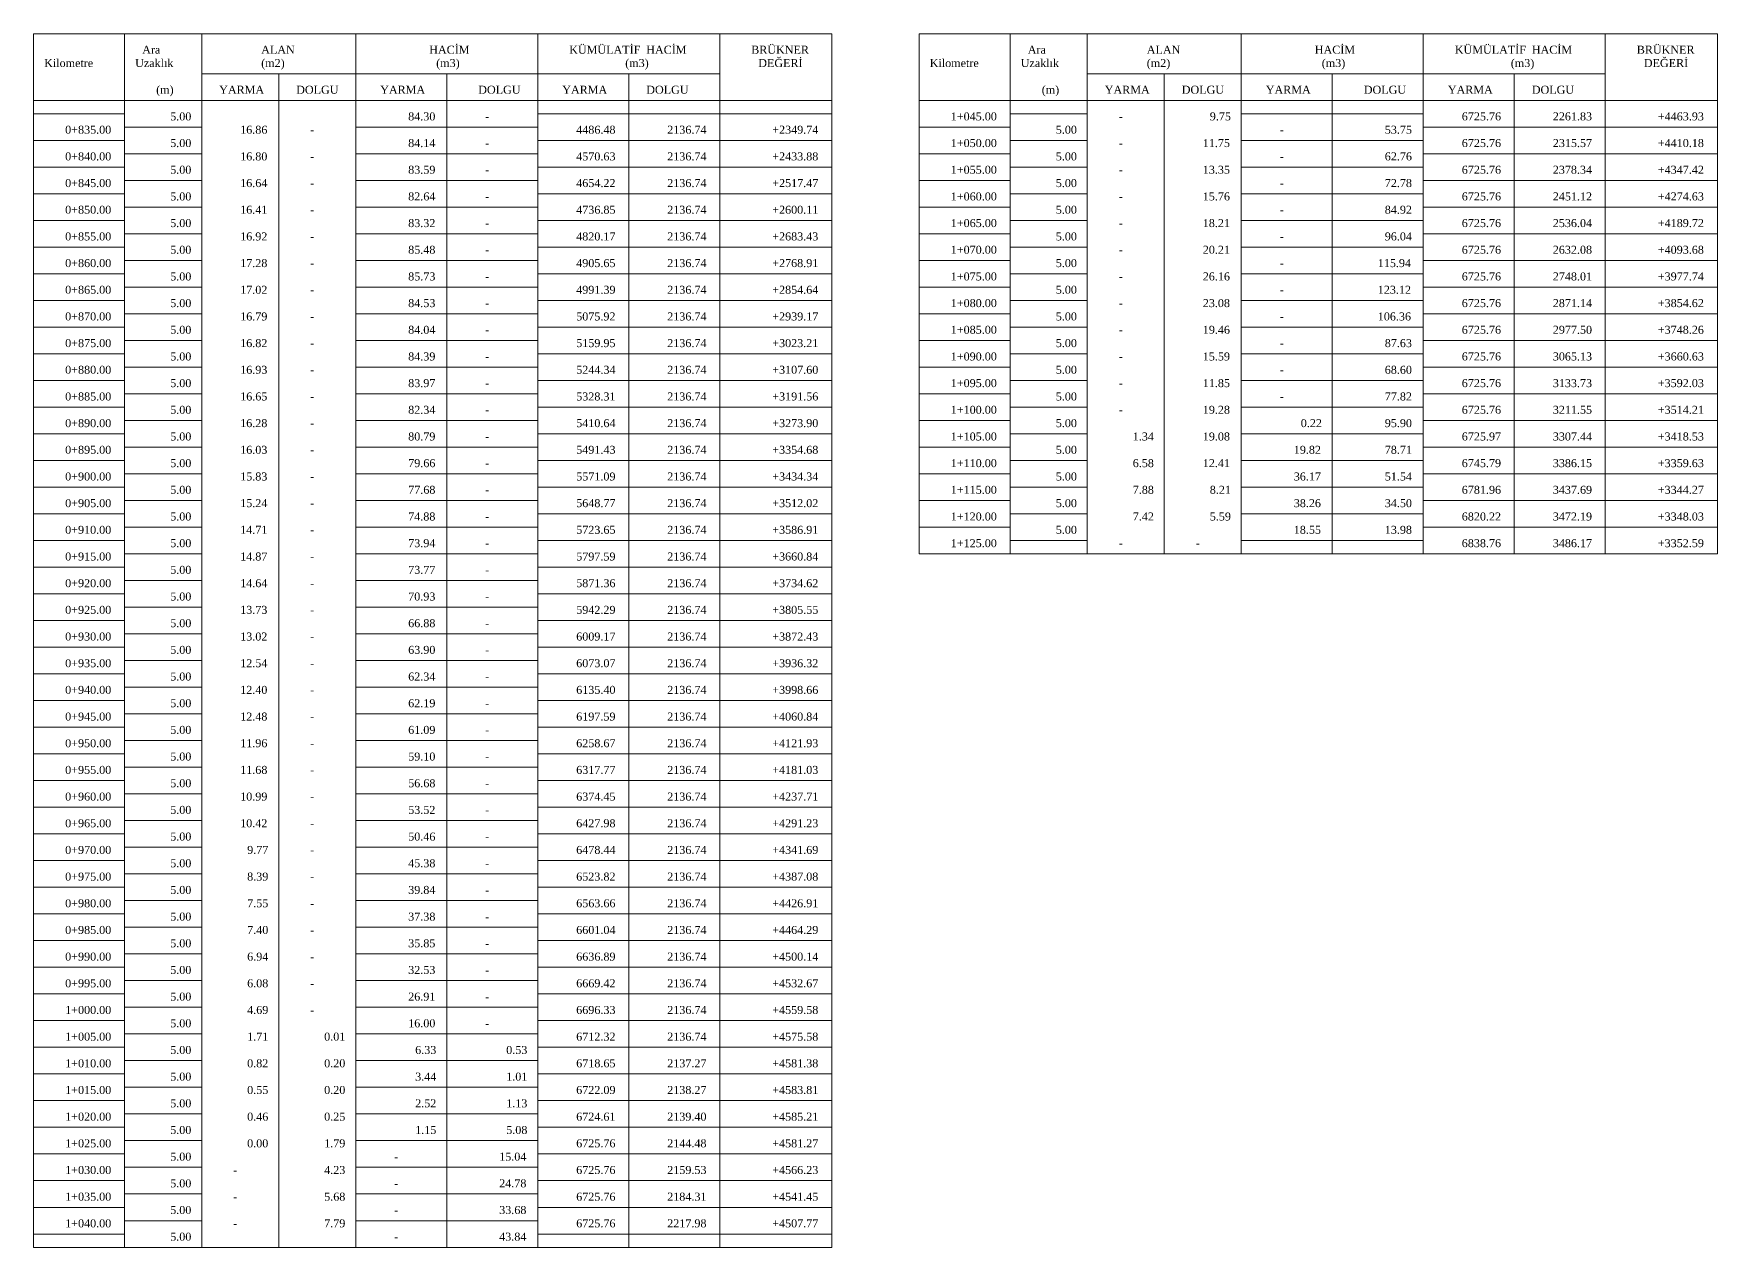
# Model space of a CAD drawing. Header units: metres. Extents: x 478603 to 489313, y 4282657 to 4289463.
# Drawn here: x 485810.8 to 486126.4, y 4285207.7 to 4285435.2 of the extents above; entities that cross this region are included whole.
import ezdxf

# ---------------------------------------------------------------- set-up
doc = ezdxf.new("R2010")
doc.units = ezdxf.units.M
for name, color, linetype, lineweight in [('TB_C', 96, 'Continuous', 0), ('TB_M', 18, 'Continuous', 0), ('TB_R', 1, 'Continuous', 0)]:
    doc.layers.add(name, color=color, linetype=linetype, lineweight=lineweight)
doc.styles.get("Standard").update_dxf_attribs({"font": 'times.ttf'})

msp = doc.modelspace()

# ---------------------------------------------------------------- linework, layer by layer
at = {"layer": 'TB_C'}
for p, q in [((485810.76, 4285435.18), (485960.39, 4285435.18)), ((485810.76, 4285435.18), (485810.76, 4285207.68)), ((485827.82, 4285435.18), (485827.82, 4285207.68)), ((485842.26, 4285435.18), (485842.26, 4285207.68)), ((485871.14, 4285435.18), (485871.14, 4285207.68)), ((485905.26, 4285435.18), (485905.26, 4285207.68)), ((485939.39, 4285435.18), (485939.39, 4285207.68)), ((485960.39, 4285435.18), (485960.39, 4285207.68)), ((485976.79, 4285435.18), (486126.42, 4285435.18)), ((485976.79, 4285435.18), (485976.79, 4285337.68)), ((485993.86, 4285435.18), (485993.86, 4285337.68)), ((486008.29, 4285435.18), (486008.29, 4285337.68)), ((486037.17, 4285435.18), (486037.17, 4285337.68)), ((486071.29, 4285435.18), (486071.29, 4285337.68)), ((486105.42, 4285435.18), (486105.42, 4285337.68)), ((486126.42, 4285435.18), (486126.42, 4285337.68)), ((485842.26, 4285427.68), (485939.39, 4285427.68)), ((485856.7, 4285427.68), (485856.7, 4285207.68)), ((485888.2, 4285427.68), (485888.2, 4285207.68)), ((485922.32, 4285427.68), (485922.32, 4285207.68)), ((486008.29, 4285427.68), (486105.42, 4285427.68)), ((486022.73, 4285427.68), (486022.73, 4285337.68)), ((486054.23, 4285427.68), (486054.23, 4285337.68)), ((486088.36, 4285427.68), (486088.36, 4285337.68)), ((485810.76, 4285422.68), (485960.39, 4285422.68)), ((485976.79, 4285422.68), (486126.42, 4285422.68)), ((485810.76, 4285420.18), (485827.82, 4285420.18)), ((485905.26, 4285420.18), (485960.39, 4285420.18)), ((485993.86, 4285420.18), (486008.29, 4285420.18)), ((486037.17, 4285420.18), (486071.29, 4285420.18)), ((485827.82, 4285417.68), (485842.26, 4285417.68)), ((485871.14, 4285417.68), (485905.26, 4285417.68)), ((485976.79, 4285417.68), (485993.86, 4285417.68)), ((486071.29, 4285417.68), (486126.42, 4285417.68)), ((485810.76, 4285415.18), (485827.82, 4285415.18)), ((485827.82, 4285412.68), (485842.26, 4285412.68)), ((485871.14, 4285412.68), (485905.26, 4285412.68)), ((485905.26, 4285415.18), (485960.39, 4285415.18)), ((485976.79, 4285412.68), (485993.86, 4285412.68)), ((485993.86, 4285415.18), (486008.29, 4285415.18)), ((486037.17, 4285415.18), (486071.29, 4285415.18)), ((486071.29, 4285412.68), (486126.42, 4285412.68)), ((485810.76, 4285410.18), (485827.82, 4285410.18)), ((485905.26, 4285410.18), (485960.39, 4285410.18)), ((485993.86, 4285410.18), (486008.29, 4285410.18)), ((486037.17, 4285410.18), (486071.29, 4285410.18)), ((485827.82, 4285407.68), (485842.26, 4285407.68)), ((485871.14, 4285407.68), (485905.26, 4285407.68)), ((485976.79, 4285407.68), (485993.86, 4285407.68)), ((486071.29, 4285407.68), (486126.42, 4285407.68)), ((485810.76, 4285405.18), (485827.82, 4285405.18)), ((485905.26, 4285405.18), (485960.39, 4285405.18)), ((485993.86, 4285405.18), (486008.29, 4285405.18)), ((486037.17, 4285405.18), (486071.29, 4285405.18)), ((485810.76, 4285400.18), (485827.82, 4285400.18)), ((485827.82, 4285402.68), (485842.26, 4285402.68)), ((485871.14, 4285402.68), (485905.26, 4285402.68)), ((485905.26, 4285400.18), (485960.39, 4285400.18)), ((485976.79, 4285402.68), (485993.86, 4285402.68)), ((485993.86, 4285400.18), (486008.29, 4285400.18)), ((486037.17, 4285400.18), (486071.29, 4285400.18)), ((486071.29, 4285402.68), (486126.42, 4285402.68)), ((485827.82, 4285397.68), (485842.26, 4285397.68)), ((485871.14, 4285397.68), (485905.26, 4285397.68)), ((485976.79, 4285397.68), (485993.86, 4285397.68)), ((486071.29, 4285397.68), (486126.42, 4285397.68)), ((485810.76, 4285395.18), (485827.82, 4285395.18)), ((485905.26, 4285395.18), (485960.39, 4285395.18)), ((485993.86, 4285395.18), (486008.29, 4285395.18)), ((486037.17, 4285395.18), (486071.29, 4285395.18)), ((485827.82, 4285392.68), (485842.26, 4285392.68)), ((485871.14, 4285392.68), (485905.26, 4285392.68)), ((485976.79, 4285392.68), (485993.86, 4285392.68)), ((486071.29, 4285392.68), (486126.42, 4285392.68)), ((485810.76, 4285390.18), (485827.82, 4285390.18)), ((485827.82, 4285387.68), (485842.26, 4285387.68)), ((485871.14, 4285387.68), (485905.26, 4285387.68)), ((485905.26, 4285390.18), (485960.39, 4285390.18)), ((485976.79, 4285387.68), (485993.86, 4285387.68)), ((485993.86, 4285390.18), (486008.29, 4285390.18)), ((486037.17, 4285390.18), (486071.29, 4285390.18)), ((486071.29, 4285387.68), (486126.42, 4285387.68)), ((485810.76, 4285385.18), (485827.82, 4285385.18)), ((485905.26, 4285385.18), (485960.39, 4285385.18)), ((485993.86, 4285385.18), (486008.29, 4285385.18)), ((486037.17, 4285385.18), (486071.29, 4285385.18)), ((485827.82, 4285382.68), (485842.26, 4285382.68)), ((485871.14, 4285382.68), (485905.26, 4285382.68)), ((485976.79, 4285382.68), (485993.86, 4285382.68)), ((486071.29, 4285382.68), (486126.42, 4285382.68)), ((485810.76, 4285380.18), (485827.82, 4285380.18)), ((485827.82, 4285377.68), (485842.26, 4285377.68)), ((485871.14, 4285377.68), (485905.26, 4285377.68)), ((485905.26, 4285380.18), (485960.39, 4285380.18)), ((485976.79, 4285377.68), (485993.86, 4285377.68)), ((485993.86, 4285380.18), (486008.29, 4285380.18)), ((486037.17, 4285380.18), (486071.29, 4285380.18)), ((486071.29, 4285377.68), (486126.42, 4285377.68)), ((485810.76, 4285375.18), (485827.82, 4285375.18)), ((485905.26, 4285375.18), (485960.39, 4285375.18)), ((485993.86, 4285375.18), (486008.29, 4285375.18)), ((486037.17, 4285375.18), (486071.29, 4285375.18)), ((485827.82, 4285372.68), (485842.26, 4285372.68)), ((485871.14, 4285372.68), (485905.26, 4285372.68)), ((485976.79, 4285372.68), (485993.86, 4285372.68)), ((486071.29, 4285372.68), (486126.42, 4285372.68)), ((485810.76, 4285370.18), (485827.82, 4285370.18)), ((485905.26, 4285370.18), (485960.39, 4285370.18)), ((485993.86, 4285370.18), (486008.29, 4285370.18)), ((486037.17, 4285370.18), (486071.29, 4285370.18)), ((485810.76, 4285365.18), (485827.82, 4285365.18)), ((485827.82, 4285367.68), (485842.26, 4285367.68)), ((485871.14, 4285367.68), (485905.26, 4285367.68)), ((485905.26, 4285365.18), (485960.39, 4285365.18)), ((485976.79, 4285367.68), (485993.86, 4285367.68)), ((485993.86, 4285365.18), (486008.29, 4285365.18)), ((486037.17, 4285365.18), (486071.29, 4285365.18)), ((486071.29, 4285367.68), (486126.42, 4285367.68)), ((485827.82, 4285362.68), (485842.26, 4285362.68)), ((485871.14, 4285362.68), (485905.26, 4285362.68)), ((485976.79, 4285362.68), (485993.86, 4285362.68)), ((486071.29, 4285362.68), (486126.42, 4285362.68)), ((485810.76, 4285360.18), (485827.82, 4285360.18)), ((485905.26, 4285360.18), (485960.39, 4285360.18)), ((485993.86, 4285360.18), (486008.29, 4285360.18)), ((486037.17, 4285360.18), (486071.29, 4285360.18)), ((485827.82, 4285357.68), (485842.26, 4285357.68)), ((485871.14, 4285357.68), (485905.26, 4285357.68)), ((485976.79, 4285357.68), (485993.86, 4285357.68)), ((486071.29, 4285357.68), (486126.42, 4285357.68)), ((485810.76, 4285355.18), (485827.82, 4285355.18)), ((485827.82, 4285352.68), (485842.26, 4285352.68)), ((485871.14, 4285352.68), (485905.26, 4285352.68)), ((485905.26, 4285355.18), (485960.39, 4285355.18)), ((485976.79, 4285352.68), (485993.86, 4285352.68)), ((485993.86, 4285355.18), (486008.29, 4285355.18)), ((486037.17, 4285355.18), (486071.29, 4285355.18)), ((486071.29, 4285352.68), (486126.42, 4285352.68)), ((485810.76, 4285350.18), (485827.82, 4285350.18)), ((485905.26, 4285350.18), (485960.39, 4285350.18)), ((485993.86, 4285350.18), (486008.29, 4285350.18)), ((486037.17, 4285350.18), (486071.29, 4285350.18)), ((485827.82, 4285347.68), (485842.26, 4285347.68)), ((485871.14, 4285347.68), (485905.26, 4285347.68)), ((485976.79, 4285347.68), (485993.86, 4285347.68)), ((486071.29, 4285347.68), (486126.42, 4285347.68)), ((485810.76, 4285345.18), (485827.82, 4285345.18)), ((485905.26, 4285345.18), (485960.39, 4285345.18)), ((485993.86, 4285345.18), (486008.29, 4285345.18)), ((486037.17, 4285345.18), (486071.29, 4285345.18)), ((485810.76, 4285340.18), (485827.82, 4285340.18)), ((485827.82, 4285342.68), (485842.26, 4285342.68)), ((485871.14, 4285342.68), (485905.26, 4285342.68)), ((485905.26, 4285340.18), (485960.39, 4285340.18)), ((485976.79, 4285342.68), (485993.86, 4285342.68)), ((485993.86, 4285340.18), (486008.29, 4285340.18)), ((486037.17, 4285340.18), (486071.29, 4285340.18)), ((486071.29, 4285342.68), (486126.42, 4285342.68)), ((485827.82, 4285337.68), (485842.26, 4285337.68)), ((485871.14, 4285337.68), (485905.26, 4285337.68)), ((485976.79, 4285337.68), (486126.42, 4285337.68)), ((485810.76, 4285335.18), (485827.82, 4285335.18)), ((485905.26, 4285335.18), (485960.39, 4285335.18)), ((485827.82, 4285332.68), (485842.26, 4285332.68)), ((485871.14, 4285332.68), (485905.26, 4285332.68)), ((485810.76, 4285330.18), (485827.82, 4285330.18)), ((485827.82, 4285327.68), (485842.26, 4285327.68)), ((485871.14, 4285327.68), (485905.26, 4285327.68)), ((485905.26, 4285330.18), (485960.39, 4285330.18)), ((485810.76, 4285325.18), (485827.82, 4285325.18)), ((485905.26, 4285325.18), (485960.39, 4285325.18)), ((485827.82, 4285322.68), (485842.26, 4285322.68)), ((485871.14, 4285322.68), (485905.26, 4285322.68)), ((485810.76, 4285320.18), (485827.82, 4285320.18)), ((485827.82, 4285317.68), (485842.26, 4285317.68)), ((485871.14, 4285317.68), (485905.26, 4285317.68)), ((485905.26, 4285320.18), (485960.39, 4285320.18)), ((485810.76, 4285315.18), (485827.82, 4285315.18)), ((485905.26, 4285315.18), (485960.39, 4285315.18)), ((485827.82, 4285312.68), (485842.26, 4285312.68)), ((485871.14, 4285312.68), (485905.26, 4285312.68)), ((485810.76, 4285310.18), (485827.82, 4285310.18)), ((485905.26, 4285310.18), (485960.39, 4285310.18)), ((485810.76, 4285305.18), (485827.82, 4285305.18)), ((485827.82, 4285307.68), (485842.26, 4285307.68)), ((485871.14, 4285307.68), (485905.26, 4285307.68)), ((485905.26, 4285305.18), (485960.39, 4285305.18)), ((485827.82, 4285302.68), (485842.26, 4285302.68)), ((485871.14, 4285302.68), (485905.26, 4285302.68)), ((485810.76, 4285300.18), (485827.82, 4285300.18)), ((485905.26, 4285300.18), (485960.39, 4285300.18)), ((485827.82, 4285297.68), (485842.26, 4285297.68)), ((485871.14, 4285297.68), (485905.26, 4285297.68)), ((485810.76, 4285295.18), (485827.82, 4285295.18)), ((485827.82, 4285292.68), (485842.26, 4285292.68)), ((485871.14, 4285292.68), (485905.26, 4285292.68)), ((485905.26, 4285295.18), (485960.39, 4285295.18)), ((485810.76, 4285290.18), (485827.82, 4285290.18)), ((485905.26, 4285290.18), (485960.39, 4285290.18)), ((485827.82, 4285287.68), (485842.26, 4285287.68)), ((485871.14, 4285287.68), (485905.26, 4285287.68)), ((485810.76, 4285285.18), (485827.82, 4285285.18)), ((485905.26, 4285285.18), (485960.39, 4285285.18)), ((485810.76, 4285280.18), (485827.82, 4285280.18)), ((485827.82, 4285282.68), (485842.26, 4285282.68)), ((485871.14, 4285282.68), (485905.26, 4285282.68)), ((485905.26, 4285280.18), (485960.39, 4285280.18)), ((485827.82, 4285277.68), (485842.26, 4285277.68)), ((485871.14, 4285277.68), (485905.26, 4285277.68)), ((485810.76, 4285275.18), (485827.82, 4285275.18)), ((485905.26, 4285275.18), (485960.39, 4285275.18)), ((485827.82, 4285272.68), (485842.26, 4285272.68)), ((485871.14, 4285272.68), (485905.26, 4285272.68)), ((485810.76, 4285270.18), (485827.82, 4285270.18)), ((485827.82, 4285267.68), (485842.26, 4285267.68)), ((485871.14, 4285267.68), (485905.26, 4285267.68)), ((485905.26, 4285270.18), (485960.39, 4285270.18)), ((485810.76, 4285265.18), (485827.82, 4285265.18)), ((485905.26, 4285265.18), (485960.39, 4285265.18)), ((485827.82, 4285262.68), (485842.26, 4285262.68)), ((485871.14, 4285262.68), (485905.26, 4285262.68)), ((485810.76, 4285260.18), (485827.82, 4285260.18)), ((485905.26, 4285260.18), (485960.39, 4285260.18)), ((485810.76, 4285255.18), (485827.82, 4285255.18)), ((485827.82, 4285257.68), (485842.26, 4285257.68)), ((485871.14, 4285257.68), (485905.26, 4285257.68)), ((485905.26, 4285255.18), (485960.39, 4285255.18)), ((485827.82, 4285252.68), (485842.26, 4285252.68)), ((485871.14, 4285252.68), (485905.26, 4285252.68)), ((485810.76, 4285250.18), (485827.82, 4285250.18)), ((485905.26, 4285250.18), (485960.39, 4285250.18)), ((485810.76, 4285245.18), (485827.82, 4285245.18)), ((485827.82, 4285247.68), (485842.26, 4285247.68)), ((485871.14, 4285247.68), (485905.26, 4285247.68)), ((485905.26, 4285245.18), (485960.39, 4285245.18)), ((485827.82, 4285242.68), (485842.26, 4285242.68)), ((485871.14, 4285242.68), (485905.26, 4285242.68)), ((485810.76, 4285240.18), (485827.82, 4285240.18)), ((485905.26, 4285240.18), (485960.39, 4285240.18)), ((485827.82, 4285237.68), (485842.26, 4285237.68)), ((485871.14, 4285237.68), (485905.26, 4285237.68)), ((485810.76, 4285235.18), (485827.82, 4285235.18)), ((485827.82, 4285232.68), (485842.26, 4285232.68)), ((485871.14, 4285232.68), (485905.26, 4285232.68)), ((485905.26, 4285235.18), (485960.39, 4285235.18)), ((485810.76, 4285230.18), (485827.82, 4285230.18)), ((485905.26, 4285230.18), (485960.39, 4285230.18)), ((485827.82, 4285227.68), (485842.26, 4285227.68)), ((485871.14, 4285227.68), (485905.26, 4285227.68)), ((485810.76, 4285225.18), (485827.82, 4285225.18)), ((485905.26, 4285225.18), (485960.39, 4285225.18)), ((485810.76, 4285220.18), (485827.82, 4285220.18)), ((485827.82, 4285222.68), (485842.26, 4285222.68)), ((485871.14, 4285222.68), (485905.26, 4285222.68)), ((485905.26, 4285220.18), (485960.39, 4285220.18)), ((485827.82, 4285217.68), (485842.26, 4285217.68)), ((485871.14, 4285217.68), (485905.26, 4285217.68)), ((485810.76, 4285215.18), (485827.82, 4285215.18)), ((485905.26, 4285215.18), (485960.39, 4285215.18)), ((485827.82, 4285212.68), (485842.26, 4285212.68)), ((485871.14, 4285212.68), (485905.26, 4285212.68)), ((485810.76, 4285210.18), (485827.82, 4285210.18)), ((485810.76, 4285207.68), (485960.39, 4285207.68)), ((485905.26, 4285210.18), (485960.39, 4285210.18))]:
    msp.add_line(p, q, dxfattribs=at)

# ---------------------------------------------------------------- texts
at = {"layer": 'TB_M'}
for s, p in [('Ara', (485831.11, 4285431.43)), ('ALAN', (485853.42, 4285431.43)), ('HACİM', (485884.92, 4285431.43)), ('KÜMÜLATİF', (485911.17, 4285431.43)), ('HACİM', (485925.61, 4285431.43)), ('BRÜKNER', (485945.29, 4285431.43)), ('Ara', (485997.14, 4285431.43)), ('ALAN', (486019.45, 4285431.43)), ('HACİM', (486050.95, 4285431.43)), ('KÜMÜLATİF', (486077.2, 4285431.43)), ('HACİM', (486091.64, 4285431.43)), ('BRÜKNER', (486111.32, 4285431.43)), ('Kilometre', (485812.73, 4285428.93)), ('Uzaklık', (485829.79, 4285428.93)), ('(m2)', (485853.42, 4285428.93)), ('(m3)', (485886.23, 4285428.93)), ('(m3)', (485921.67, 4285428.93)), ('DEĞERİ', (485946.61, 4285428.93)), ('Kilometre', (485978.76, 4285428.93)), ('Uzaklık', (485995.82, 4285428.93)), ('(m2)', (486019.45, 4285428.93)), ('(m3)', (486052.26, 4285428.93)), ('(m3)', (486087.7, 4285428.93)), ('DEĞERİ', (486112.64, 4285428.93)), ('(m)', (485833.73, 4285423.93)), ('YARMA', (485845.54, 4285423.93)), ('DOLGU', (485859.98, 4285423.93)), ('YARMA', (485875.73, 4285423.93)), ('DOLGU', (485894.11, 4285423.93)), ('YARMA', (485909.86, 4285423.93)), ('DOLGU', (485925.61, 4285423.93)), ('(m)', (485999.76, 4285423.93)), ('YARMA', (486011.57, 4285423.93)), ('DOLGU', (486026.01, 4285423.93)), ('YARMA', (486041.76, 4285423.93)), ('DOLGU', (486060.14, 4285423.93)), ('YARMA', (486075.89, 4285423.93)), ('DOLGU', (486091.64, 4285423.93)), ('-', (485895.42, 4285418.93)), ('1+045.00', (485982.7, 4285418.93)), ('-', (486014.2, 4285418.93)), ('0+835.00', (485816.67, 4285416.43)), ('-', (485862.61, 4285416.43)), ('-', (486044.39, 4285416.43)), ('0+840.00', (485816.67, 4285411.43)), ('-', (485895.42, 4285413.93)), ('1+050.00', (485982.7, 4285413.93)), ('-', (486014.2, 4285413.93)), ('-', (485862.61, 4285411.43)), ('-', (485895.42, 4285408.93)), ('1+055.00', (485982.7, 4285408.93)), ('-', (486014.2, 4285408.93)), ('-', (486044.39, 4285411.43)), ('0+845.00', (485816.67, 4285406.43)), ('-', (485862.61, 4285406.43)), ('-', (486044.39, 4285406.43)), ('0+850.00', (485816.67, 4285401.43)), ('-', (485895.42, 4285403.93)), ('1+060.00', (485982.7, 4285403.93)), ('-', (486014.2, 4285403.93)), ('-', (485862.61, 4285401.43)), ('1+065.00', (485982.7, 4285398.93)), ('-', (486044.39, 4285401.43)), ('0+855.00', (485816.67, 4285396.43)), ('-', (485862.61, 4285396.43)), ('-', (485895.42, 4285398.93)), ('-', (486014.2, 4285398.93)), ('-', (486044.39, 4285396.43)), ('-', (485895.42, 4285393.93)), ('1+070.00', (485982.7, 4285393.93)), ('-', (486014.2, 4285393.93)), ('0+860.00', (485816.67, 4285391.43)), ('-', (485862.61, 4285391.43)), ('1+075.00', (485982.7, 4285388.93)), ('-', (486044.39, 4285391.43)), ('0+865.00', (485816.67, 4285386.43)), ('-', (485895.42, 4285388.93)), ('-', (486014.2, 4285388.93)), ('-', (485862.61, 4285386.43)), ('-', (485895.42, 4285383.93)), ('1+080.00', (485982.7, 4285383.93)), ('-', (486014.2, 4285383.93)), ('-', (486044.39, 4285386.43)), ('0+870.00', (485816.67, 4285381.43)), ('-', (485862.61, 4285381.43)), ('-', (486044.39, 4285381.43)), ('0+875.00', (485816.67, 4285376.43)), ('-', (485895.42, 4285378.93)), ('1+085.00', (485982.7, 4285378.93)), ('-', (486014.2, 4285378.93)), ('-', (485862.61, 4285376.43)), ('-', (485895.42, 4285373.93)), ('1+090.00', (485982.7, 4285373.93)), ('-', (486014.2, 4285373.93)), ('-', (486044.39, 4285376.43)), ('0+880.00', (485816.67, 4285371.43)), ('-', (485862.61, 4285371.43)), ('-', (486044.39, 4285371.43)), ('-', (485895.42, 4285368.93)), ('1+095.00', (485982.7, 4285368.93)), ('-', (486014.2, 4285368.93)), ('0+885.00', (485816.67, 4285366.43)), ('-', (485862.61, 4285366.43)), ('1+100.00', (485982.7, 4285363.93)), ('-', (486044.39, 4285366.43)), ('0+890.00', (485816.67, 4285361.43)), ('-', (485862.61, 4285361.43)), ('-', (485895.42, 4285363.93)), ('-', (486014.2, 4285363.93)), ('-', (485895.42, 4285358.93)), ('1+105.00', (485982.7, 4285358.93)), ('0+895.00', (485816.67, 4285356.43)), ('-', (485862.61, 4285356.43)), ('0+900.00', (485816.67, 4285351.43)), ('-', (485895.42, 4285353.93)), ('1+110.00', (485982.7, 4285353.93)), ('-', (485862.61, 4285351.43)), ('-', (485895.42, 4285348.93)), ('1+115.00', (485982.7, 4285348.93)), ('0+905.00', (485816.67, 4285346.43)), ('-', (485862.61, 4285346.43)), ('0+910.00', (485816.67, 4285341.43)), ('-', (485895.42, 4285343.93)), ('1+120.00', (485982.7, 4285343.93)), ('-', (485862.61, 4285341.43)), ('1+125.00', (485982.7, 4285338.93)), ('0+915.00', (485816.67, 4285336.43)), ('-', (485862.61, 4285336.43)), ('-', (485895.42, 4285338.93)), ('-', (486014.2, 4285338.93)), ('-', (486028.64, 4285338.93)), ('-', (485895.42, 4285333.93)), ('0+920.00', (485816.67, 4285331.43)), ('-', (485862.61, 4285331.43)), ('0+925.00', (485816.67, 4285326.43)), ('-', (485895.42, 4285328.93)), ('-', (485862.61, 4285326.43)), ('-', (485895.42, 4285323.93)), ('0+930.00', (485816.67, 4285321.43)), ('-', (485862.61, 4285321.43)), ('0+935.00', (485816.67, 4285316.43)), ('-', (485895.42, 4285318.93)), ('-', (485862.61, 4285316.43)), ('-', (485895.42, 4285313.93)), ('0+940.00', (485816.67, 4285311.43)), ('-', (485862.61, 4285311.43)), ('-', (485895.42, 4285308.93)), ('0+945.00', (485816.67, 4285306.43)), ('-', (485862.61, 4285306.43)), ('0+950.00', (485816.67, 4285301.43)), ('-', (485862.61, 4285301.43)), ('-', (485895.42, 4285303.93)), ('-', (485895.42, 4285298.93)), ('0+955.00', (485816.67, 4285296.43)), ('-', (485862.61, 4285296.43)), ('0+960.00', (485816.67, 4285291.43)), ('-', (485895.42, 4285293.93)), ('-', (485862.61, 4285291.43)), ('-', (485895.42, 4285288.93)), ('0+965.00', (485816.67, 4285286.43)), ('-', (485862.61, 4285286.43)), ('-', (485895.42, 4285283.93)), ('0+970.00', (485816.67, 4285281.43)), ('-', (485862.61, 4285281.43)), ('0+975.00', (485816.67, 4285276.43)), ('-', (485862.61, 4285276.43)), ('-', (485895.42, 4285278.93)), ('-', (485895.42, 4285273.93)), ('0+980.00', (485816.67, 4285271.43)), ('-', (485862.61, 4285271.43)), ('0+985.00', (485816.67, 4285266.43)), ('-', (485895.42, 4285268.93)), ('-', (485862.61, 4285266.43)), ('-', (485895.42, 4285263.93)), ('0+990.00', (485816.67, 4285261.43)), ('-', (485862.61, 4285261.43)), ('0+995.00', (485816.67, 4285256.43)), ('-', (485895.42, 4285258.93)), ('-', (485862.61, 4285256.43)), ('-', (485895.42, 4285253.93)), ('1+000.00', (485816.67, 4285251.43)), ('-', (485862.61, 4285251.43)), ('-', (485895.42, 4285248.93)), ('1+005.00', (485816.67, 4285246.43)), ('1+010.00', (485816.67, 4285241.43)), ('1+015.00', (485816.67, 4285236.43)), ('1+020.00', (485816.67, 4285231.43)), ('1+025.00', (485816.67, 4285226.43)), ('-', (485878.36, 4285223.93)), ('1+030.00', (485816.67, 4285221.43)), ('-', (485848.17, 4285221.43)), ('1+035.00', (485816.67, 4285216.43)), ('-', (485848.17, 4285216.43)), ('-', (485878.36, 4285218.93)), ('-', (485878.36, 4285213.93)), ('1+040.00', (485816.67, 4285211.43)), ('-', (485848.17, 4285211.43)), ('-', (485878.36, 4285208.93))]:
    msp.add_text(s, height=1.5, dxfattribs=at).set_placement(p)
at = {"layer": 'TB_R'}
for s, p in [('5.00', (485836.36, 4285418.93)), ('84.30', (485880.98, 4285418.93)), ('9.75', (486031.26, 4285418.93)), ('6725.76', (486078.51, 4285418.93)), ('2261.83', (486095.57, 4285418.93)), ('+4463.93', (486115.26, 4285418.93)), ('16.86', (485849.48, 4285416.43)), ('4486.48', (485912.48, 4285416.43)), ('2136.74', (485929.54, 4285416.43)), ('+2349.74', (485949.23, 4285416.43)), ('5.00', (486002.39, 4285416.43)), ('53.75', (486064.07, 4285416.43)), ('5.00', (485836.36, 4285413.93)), ('16.80', (485849.48, 4285411.43)), ('84.14', (485880.98, 4285413.93)), ('4570.63', (485912.48, 4285411.43)), ('2136.74', (485929.54, 4285411.43)), ('+2433.88', (485949.23, 4285411.43)), ('5.00', (486002.39, 4285411.43)), ('11.75', (486029.95, 4285413.93)), ('62.76', (486064.07, 4285411.43)), ('6725.76', (486078.51, 4285413.93)), ('2315.57', (486095.57, 4285413.93)), ('+4410.18', (486115.26, 4285413.93)), ('5.00', (485836.36, 4285408.93)), ('83.59', (485880.98, 4285408.93)), ('13.35', (486029.95, 4285408.93)), ('6725.76', (486078.51, 4285408.93)), ('2378.34', (486095.57, 4285408.93)), ('+4347.42', (486115.26, 4285408.93)), ('16.64', (485849.48, 4285406.43)), ('4654.22', (485912.48, 4285406.43)), ('2136.74', (485929.54, 4285406.43)), ('+2517.47', (485949.23, 4285406.43)), ('5.00', (486002.39, 4285406.43)), ('72.78', (486064.07, 4285406.43)), ('5.00', (485836.36, 4285403.93)), ('16.41', (485849.48, 4285401.43)), ('82.64', (485880.98, 4285403.93)), ('4736.85', (485912.48, 4285401.43)), ('2136.74', (485929.54, 4285401.43)), ('+2600.11', (485949.23, 4285401.43)), ('5.00', (486002.39, 4285401.43)), ('15.76', (486029.95, 4285403.93)), ('84.92', (486064.07, 4285401.43)), ('6725.76', (486078.51, 4285403.93)), ('2451.12', (486095.57, 4285403.93)), ('+4274.63', (486115.26, 4285403.93)), ('5.00', (485836.36, 4285398.93)), ('83.32', (485880.98, 4285398.93)), ('18.21', (486029.95, 4285398.93)), ('6725.76', (486078.51, 4285398.93)), ('2536.04', (486095.57, 4285398.93)), ('+4189.72', (486115.26, 4285398.93)), ('16.92', (485849.48, 4285396.43)), ('4820.17', (485912.48, 4285396.43)), ('2136.74', (485929.54, 4285396.43)), ('+2683.43', (485949.23, 4285396.43)), ('5.00', (486002.39, 4285396.43)), ('96.04', (486064.07, 4285396.43)), ('5.00', (485836.36, 4285393.93)), ('85.48', (485880.98, 4285393.93)), ('20.21', (486029.95, 4285393.93)), ('6725.76', (486078.51, 4285393.93)), ('2632.08', (486095.57, 4285393.93)), ('+4093.68', (486115.26, 4285393.93)), ('5.00', (485836.36, 4285388.93)), ('17.28', (485849.48, 4285391.43)), ('85.73', (485880.98, 4285388.93)), ('4905.65', (485912.48, 4285391.43)), ('2136.74', (485929.54, 4285391.43)), ('+2768.91', (485949.23, 4285391.43)), ('5.00', (486002.39, 4285391.43)), ('26.16', (486029.95, 4285388.93)), ('115.94', (486062.76, 4285391.43)), ('6725.76', (486078.51, 4285388.93)), ('2748.01', (486095.57, 4285388.93)), ('+3977.74', (486115.26, 4285388.93)), ('17.02', (485849.48, 4285386.43)), ('4991.39', (485912.48, 4285386.43)), ('2136.74', (485929.54, 4285386.43)), ('+2854.64', (485949.23, 4285386.43)), ('5.00', (486002.39, 4285386.43)), ('123.12', (486062.76, 4285386.43)), ('5.00', (485836.36, 4285383.93)), ('84.53', (485880.98, 4285383.93)), ('23.08', (486029.95, 4285383.93)), ('6725.76', (486078.51, 4285383.93)), ('2871.14', (486095.57, 4285383.93)), ('+3854.62', (486115.26, 4285383.93)), ('16.79', (485849.48, 4285381.43)), ('5075.92', (485912.48, 4285381.43)), ('2136.74', (485929.54, 4285381.43)), ('+2939.17', (485949.23, 4285381.43)), ('5.00', (486002.39, 4285381.43)), ('106.36', (486062.76, 4285381.43)), ('5.00', (485836.36, 4285378.93)), ('16.82', (485849.48, 4285376.43)), ('84.04', (485880.98, 4285378.93)), ('5159.95', (485912.48, 4285376.43)), ('2136.74', (485929.54, 4285376.43)), ('+3023.21', (485949.23, 4285376.43)), ('5.00', (486002.39, 4285376.43)), ('19.46', (486029.95, 4285378.93)), ('87.63', (486064.07, 4285376.43)), ('6725.76', (486078.51, 4285378.93)), ('2977.50', (486095.57, 4285378.93)), ('+3748.26', (486115.26, 4285378.93)), ('5.00', (485836.36, 4285373.93)), ('84.39', (485880.98, 4285373.93)), ('15.59', (486029.95, 4285373.93)), ('6725.76', (486078.51, 4285373.93)), ('3065.13', (486095.57, 4285373.93)), ('+3660.63', (486115.26, 4285373.93)), ('16.93', (485849.48, 4285371.43)), ('5244.34', (485912.48, 4285371.43)), ('2136.74', (485929.54, 4285371.43)), ('+3107.60', (485949.23, 4285371.43)), ('5.00', (486002.39, 4285371.43)), ('68.60', (486064.07, 4285371.43)), ('5.00', (485836.36, 4285368.93)), ('83.97', (485880.98, 4285368.93)), ('11.85', (486029.95, 4285368.93)), ('6725.76', (486078.51, 4285368.93)), ('3133.73', (486095.57, 4285368.93)), ('+3592.03', (486115.26, 4285368.93)), ('5.00', (485836.36, 4285363.93)), ('16.65', (485849.48, 4285366.43)), ('82.34', (485880.98, 4285363.93)), ('5328.31', (485912.48, 4285366.43)), ('2136.74', (485929.54, 4285366.43)), ('+3191.56', (485949.23, 4285366.43)), ('5.00', (486002.39, 4285366.43)), ('19.28', (486029.95, 4285363.93)), ('77.82', (486064.07, 4285366.43)), ('6725.76', (486078.51, 4285363.93)), ('3211.55', (486095.57, 4285363.93)), ('+3514.21', (486115.26, 4285363.93)), ('16.28', (485849.48, 4285361.43)), ('5410.64', (485912.48, 4285361.43)), ('2136.74', (485929.54, 4285361.43)), ('+3273.90', (485949.23, 4285361.43)), ('5.00', (486002.39, 4285361.43)), ('0.22', (486048.32, 4285361.43)), ('95.90', (486064.07, 4285361.43)), ('5.00', (485836.36, 4285358.93)), ('80.79', (485880.98, 4285358.93)), ('1.34', (486016.82, 4285358.93)), ('19.08', (486029.95, 4285358.93)), ('6725.97', (486078.51, 4285358.93)), ('3307.44', (486095.57, 4285358.93)), ('+3418.53', (486115.26, 4285358.93)), ('16.03', (485849.48, 4285356.43)), ('5491.43', (485912.48, 4285356.43)), ('2136.74', (485929.54, 4285356.43)), ('+3354.68', (485949.23, 4285356.43)), ('5.00', (486002.39, 4285356.43)), ('19.82', (486047.01, 4285356.43)), ('78.71', (486064.07, 4285356.43)), ('5.00', (485836.36, 4285353.93)), ('15.83', (485849.48, 4285351.43)), ('79.66', (485880.98, 4285353.93)), ('5571.09', (485912.48, 4285351.43)), ('2136.74', (485929.54, 4285351.43)), ('+3434.34', (485949.23, 4285351.43)), ('5.00', (486002.39, 4285351.43)), ('6.58', (486016.82, 4285353.93)), ('12.41', (486029.95, 4285353.93)), ('36.17', (486047.01, 4285351.43)), ('51.54', (486064.07, 4285351.43)), ('6745.79', (486078.51, 4285353.93)), ('3386.15', (486095.57, 4285353.93)), ('+3359.63', (486115.26, 4285353.93)), ('5.00', (485836.36, 4285348.93)), ('77.68', (485880.98, 4285348.93)), ('7.88', (486016.82, 4285348.93)), ('8.21', (486031.26, 4285348.93)), ('6781.96', (486078.51, 4285348.93)), ('3437.69', (486095.57, 4285348.93)), ('+3344.27', (486115.26, 4285348.93)), ('15.24', (485849.48, 4285346.43)), ('5648.77', (485912.48, 4285346.43)), ('2136.74', (485929.54, 4285346.43)), ('+3512.02', (485949.23, 4285346.43)), ('5.00', (486002.39, 4285346.43)), ('38.26', (486047.01, 4285346.43)), ('34.50', (486064.07, 4285346.43)), ('5.00', (485836.36, 4285343.93)), ('14.71', (485849.48, 4285341.43)), ('74.88', (485880.98, 4285343.93)), ('5723.65', (485912.48, 4285341.43)), ('2136.74', (485929.54, 4285341.43)), ('+3586.91', (485949.23, 4285341.43)), ('5.00', (486002.39, 4285341.43)), ('7.42', (486016.82, 4285343.93)), ('5.59', (486031.26, 4285343.93)), ('18.55', (486047.01, 4285341.43)), ('13.98', (486064.07, 4285341.43)), ('6820.22', (486078.51, 4285343.93)), ('3472.19', (486095.57, 4285343.93)), ('+3348.03', (486115.26, 4285343.93)), ('5.00', (485836.36, 4285338.93)), ('73.94', (485880.98, 4285338.93)), ('6838.76', (486078.51, 4285338.93)), ('3486.17', (486095.57, 4285338.93)), ('+3352.59', (486115.26, 4285338.93)), ('14.87', (485849.48, 4285336.43)), ('5797.59', (485912.48, 4285336.43)), ('2136.74', (485929.54, 4285336.43)), ('+3660.84', (485949.23, 4285336.43)), ('5.00', (485836.36, 4285333.93)), ('73.77', (485880.98, 4285333.93)), ('5.00', (485836.36, 4285328.93)), ('14.64', (485849.48, 4285331.43)), ('70.93', (485880.98, 4285328.93)), ('5871.36', (485912.48, 4285331.43)), ('2136.74', (485929.54, 4285331.43)), ('+3734.62', (485949.23, 4285331.43)), ('13.73', (485849.48, 4285326.43)), ('5942.29', (485912.48, 4285326.43)), ('2136.74', (485929.54, 4285326.43)), ('+3805.55', (485949.23, 4285326.43)), ('5.00', (485836.36, 4285323.93)), ('66.88', (485880.98, 4285323.93)), ('13.02', (485849.48, 4285321.43)), ('6009.17', (485912.48, 4285321.43)), ('2136.74', (485929.54, 4285321.43)), ('+3872.43', (485949.23, 4285321.43)), ('5.00', (485836.36, 4285318.93)), ('12.54', (485849.48, 4285316.43)), ('63.90', (485880.98, 4285318.93)), ('6073.07', (485912.48, 4285316.43)), ('2136.74', (485929.54, 4285316.43)), ('+3936.32', (485949.23, 4285316.43)), ('5.00', (485836.36, 4285313.93)), ('62.34', (485880.98, 4285313.93)), ('12.40', (485849.48, 4285311.43)), ('6135.40', (485912.48, 4285311.43)), ('2136.74', (485929.54, 4285311.43)), ('+3998.66', (485949.23, 4285311.43)), ('5.00', (485836.36, 4285308.93)), ('62.19', (485880.98, 4285308.93)), ('5.00', (485836.36, 4285303.93)), ('12.48', (485849.48, 4285306.43)), ('61.09', (485880.98, 4285303.93)), ('6197.59', (485912.48, 4285306.43)), ('2136.74', (485929.54, 4285306.43)), ('+4060.84', (485949.23, 4285306.43)), ('11.96', (485849.48, 4285301.43)), ('6258.67', (485912.48, 4285301.43)), ('2136.74', (485929.54, 4285301.43)), ('+4121.93', (485949.23, 4285301.43)), ('5.00', (485836.36, 4285298.93)), ('59.10', (485880.98, 4285298.93)), ('11.68', (485849.48, 4285296.43)), ('6317.77', (485912.48, 4285296.43)), ('2136.74', (485929.54, 4285296.43)), ('+4181.03', (485949.23, 4285296.43)), ('5.00', (485836.36, 4285293.93)), ('10.99', (485849.48, 4285291.43)), ('56.68', (485880.98, 4285293.93)), ('6374.45', (485912.48, 4285291.43)), ('2136.74', (485929.54, 4285291.43)), ('+4237.71', (485949.23, 4285291.43)), ('5.00', (485836.36, 4285288.93)), ('53.52', (485880.98, 4285288.93)), ('10.42', (485849.48, 4285286.43)), ('6427.98', (485912.48, 4285286.43)), ('2136.74', (485929.54, 4285286.43)), ('+4291.23', (485949.23, 4285286.43)), ('5.00', (485836.36, 4285283.93)), ('50.46', (485880.98, 4285283.93)), ('5.00', (485836.36, 4285278.93)), ('9.77', (485850.79, 4285281.43)), ('45.38', (485880.98, 4285278.93)), ('6478.44', (485912.48, 4285281.43)), ('2136.74', (485929.54, 4285281.43)), ('+4341.69', (485949.23, 4285281.43)), ('8.39', (485850.79, 4285276.43)), ('6523.82', (485912.48, 4285276.43)), ('2136.74', (485929.54, 4285276.43)), ('+4387.08', (485949.23, 4285276.43)), ('5.00', (485836.36, 4285273.93)), ('39.84', (485880.98, 4285273.93)), ('5.00', (485836.36, 4285268.93)), ('7.55', (485850.79, 4285271.43)), ('37.38', (485880.98, 4285268.93)), ('6563.66', (485912.48, 4285271.43)), ('2136.74', (485929.54, 4285271.43)), ('+4426.91', (485949.23, 4285271.43)), ('7.40', (485850.79, 4285266.43)), ('6601.04', (485912.48, 4285266.43)), ('2136.74', (485929.54, 4285266.43)), ('+4464.29', (485949.23, 4285266.43)), ('5.00', (485836.36, 4285263.93)), ('35.85', (485880.98, 4285263.93)), ('6.94', (485850.79, 4285261.43)), ('6636.89', (485912.48, 4285261.43)), ('2136.74', (485929.54, 4285261.43)), ('+4500.14', (485949.23, 4285261.43)), ('5.00', (485836.36, 4285258.93)), ('6.08', (485850.79, 4285256.43)), ('32.53', (485880.98, 4285258.93)), ('6669.42', (485912.48, 4285256.43)), ('2136.74', (485929.54, 4285256.43)), ('+4532.67', (485949.23, 4285256.43)), ('5.00', (485836.36, 4285253.93)), ('26.91', (485880.98, 4285253.93)), ('4.69', (485850.79, 4285251.43)), ('6696.33', (485912.48, 4285251.43)), ('2136.74', (485929.54, 4285251.43)), ('+4559.58', (485949.23, 4285251.43)), ('5.00', (485836.36, 4285248.93)), ('16.00', (485880.98, 4285248.93)), ('5.00', (485836.36, 4285243.93)), ('1.71', (485850.79, 4285246.43)), ('0.01', (485865.23, 4285246.43)), ('6.33', (485882.29, 4285243.93)), ('0.53', (485899.36, 4285243.93)), ('6712.32', (485912.48, 4285246.43)), ('2136.74', (485929.54, 4285246.43)), ('+4575.58', (485949.23, 4285246.43)), ('0.82', (485850.79, 4285241.43)), ('0.20', (485865.23, 4285241.43)), ('6718.65', (485912.48, 4285241.43)), ('2137.27', (485929.54, 4285241.43)), ('+4581.38', (485949.23, 4285241.43)), ('5.00', (485836.36, 4285238.93)), ('3.44', (485882.29, 4285238.93)), ('1.01', (485899.36, 4285238.93)), ('0.55', (485850.79, 4285236.43)), ('0.20', (485865.23, 4285236.43)), ('6722.09', (485912.48, 4285236.43)), ('2138.27', (485929.54, 4285236.43)), ('+4583.81', (485949.23, 4285236.43)), ('5.00', (485836.36, 4285233.93)), ('0.46', (485850.79, 4285231.43)), ('0.25', (485865.23, 4285231.43)), ('2.52', (485882.29, 4285233.93)), ('1.13', (485899.36, 4285233.93)), ('6724.61', (485912.48, 4285231.43)), ('2139.40', (485929.54, 4285231.43)), ('+4585.21', (485949.23, 4285231.43)), ('5.00', (485836.36, 4285228.93)), ('1.15', (485882.29, 4285228.93)), ('5.08', (485899.36, 4285228.93)), ('0.00', (485850.79, 4285226.43)), ('1.79', (485865.23, 4285226.43)), ('6725.76', (485912.48, 4285226.43)), ('2144.48', (485929.54, 4285226.43)), ('+4581.27', (485949.23, 4285226.43)), ('5.00', (485836.36, 4285223.93)), ('15.04', (485898.04, 4285223.93)), ('5.00', (485836.36, 4285218.93)), ('4.23', (485865.23, 4285221.43)), ('24.78', (485898.04, 4285218.93)), ('6725.76', (485912.48, 4285221.43)), ('2159.53', (485929.54, 4285221.43)), ('+4566.23', (485949.23, 4285221.43)), ('5.68', (485865.23, 4285216.43)), ('6725.76', (485912.48, 4285216.43)), ('2184.31', (485929.54, 4285216.43)), ('+4541.45', (485949.23, 4285216.43)), ('5.00', (485836.36, 4285213.93)), ('33.68', (485898.04, 4285213.93)), ('5.00', (485836.36, 4285208.93)), ('7.79', (485865.23, 4285211.43)), ('43.84', (485898.04, 4285208.93)), ('6725.76', (485912.48, 4285211.43)), ('2217.98', (485929.54, 4285211.43)), ('+4507.77', (485949.23, 4285211.43))]:
    msp.add_text(s, height=1.5, dxfattribs=at).set_placement(p)

doc.saveas('drawing.dxf')
